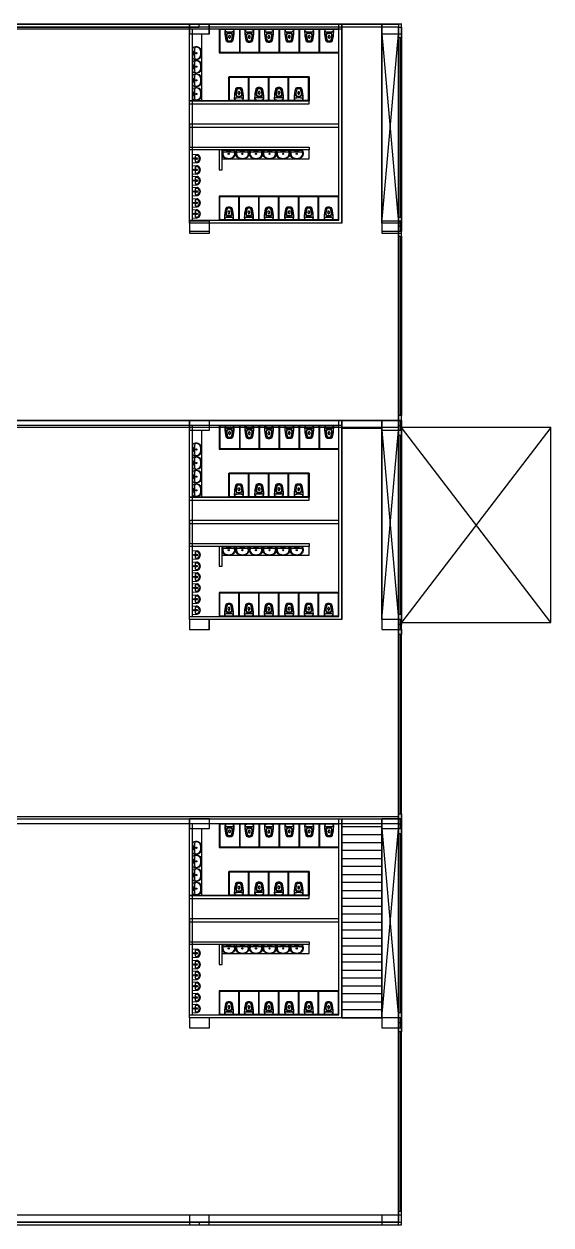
# Model space of a CAD drawing. Header units: millimetres. Extents: x 332 to 5606, y 276 to 1426.
# Drawn here: x 1533.8 to 1560.3, y 731.6 to 791.9 of the extents above; entities that cross this region are included whole.
import ezdxf

# ---------------------------------------------------------------- set-up
doc = ezdxf.new("R2010")
doc.units = ezdxf.units.MM

# ---------------------------------------------------------------- blocks, each defined once
blk = doc.blocks.new('vaso_cx_acoplada_1')
at = {"linetype": 'Continuous'}
for centre in [(-0.111, -0.242), (0.122, -0.242)]:
    blk.add_circle(centre, 0.008, dxfattribs=at)
for centre, radius, start, end in [((-0.115, -0.184), 0.11, 136.53258, 180), ((1.375, -0.195), 1.6, 179.59001, 196.60114), ((0.001, -0.212), 0.215, 171.57167, 179.2851), ((1.375, -0.195), 1.59, 180.52436, 196.19572), ((0.001, -0.212), 0.215, 163.97838, 171.57167), ((-0.204, -0.182), 0.008, 171.57167, 263.63486), ((-0.101, -0.184), 0.11, 136.53258, 164.49464), ((0.005, 1.698), 1.9, 263.63486, 270), ((-0.249, -0.065), 0.07, 321.85553, 326.36654), ((-0.183, -0.109), 0.01, 95.71718, 146.36654), ((0.005, -1.99), 1.9, 90, 95.71718), ((-0.235, -0.065), 0.07, 321.85553, 326.36654), ((-0.16, -0.118), 0.0225, 114.52369, 139.29493), ((-0.071, -0.363), 0.075, 120.55827, 184.24766), ((0.852, -0.295), 1, 184.24766, 200.25979), ((-0.061, -0.382), 0.075, 116.10896, 182.02894), ((0.664, -0.356), 0.8, 182.02894, 200.9188), ((0.005, -0.493), 0.225, 90, 120.55827), ((0.005, -0.517), 0.225, 90, 116.10896), ((0.019, -0.458), 0.0636, 167.77794, 198.82445), ((-0.038, -0.446), 0.00501, 140.01374, 160.52979), ((-0.045, -0.439), 0.00416, 309.47185, 346.49014), ((0.048, -0.453), 0.0893, 163.27766, 172.12192), ((0.022, -0.458), 0.0664, 197.88836, 217.92673), ((0.027, -0.446), 0.0677, 144.04569, 163.27766), ((0.012, -0.466), 0.0536, 217.92673, 242.00627), ((0.014, -0.437), 0.0515, 119.72953, 144.04569), ((0.005, -0.478), 0.0398, 242.00627, 270), ((0.005, -0.422), 0.0347, 90, 119.72953), ((0.005, -1.99), 1.9, 84.28282, 90), ((0.005, 1.698), 1.9, 270, 276.36514), ((0.005, -0.493), 0.225, 59.44173, 90), ((0.005, -0.517), 0.225, 63.89104, 90), ((0.005, -0.422), 0.0347, 60.27047, 90), ((0.005, -0.478), 0.0398, 270, 297.99373), ((-0.003, -0.437), 0.0515, 35.95431, 60.27047), ((-0.001, -0.466), 0.0536, 297.99373, 322.07327), ((-0.016, -0.446), 0.0677, 16.72234, 35.95431), ((-0.011, -0.458), 0.0664, 322.07327, 342.11164), ((-0.037, -0.453), 0.0893, 7.87808, 16.72234), ((0.056, -0.439), 0.00416, 193.50986, 230.52815), ((-0.008, -0.458), 0.0636, 341.17555, 12.22206), ((0.049, -0.446), 0.00501, 19.47021, 39.98626), ((-0.653, -0.356), 0.8, 339.0812, 357.97106), ((-0.841, -0.295), 1, 339.74021, 355.75234), ((0.071, -0.382), 0.075, 357.97106, 63.89104), ((0.082, -0.363), 0.075, 355.75234, 59.44173), ((-1.364, -0.195), 1.59, 343.80428, 359.47564), ((-1.364, -0.195), 1.6, 343.39886, 0.40999), ((0.171, -0.118), 0.0225, 40.70507, 65.47631), ((0.246, -0.065), 0.07, 213.63346, 218.14447), ((0.111, -0.184), 0.11, 15.50536, 43.46742), ((0.194, -0.109), 0.01, 33.63346, 84.28282), ((0.26, -0.065), 0.07, 213.63346, 218.14447), ((0.125, -0.184), 0.11, 0, 43.46742), ((0.215, -0.182), 0.008, 276.36514, 8.42833), ((0.01, -0.212), 0.215, 8.42833, 16.02162), ((0.01, -0.212), 0.215, 0.7149, 8.42833), ((-0.081, -0.629), 0.08, 196.60114, 260.40415), ((-0.075, -0.616), 0.08, 196.19572, 260.88992), ((0.005, -0.117), 0.6, 260.40415, 270), ((0.005, -0.117), 0.586, 260.88992, 270), ((-0.062, -0.632), 0.026, 200.25979, 262.53667), ((-0.059, -0.633), 0.026, 200.9188, 262.88031), ((0.005, -0.117), 0.546, 262.53667, 270), ((0.005, -0.117), 0.546, 270, 277.46333), ((0.005, -0.117), 0.586, 270, 279.11008), ((0.005, -0.117), 0.6, 270, 279.59585), ((0.07, -0.633), 0.026, 277.11969, 339.0812), ((0.073, -0.632), 0.026, 277.46333, 339.74021), ((0.086, -0.616), 0.08, 279.11008, 343.80428), ((0.092, -0.629), 0.08, 279.59585, 343.39886)]:
    blk.add_arc(centre, radius, start, end, dxfattribs=at)
blk = doc.blocks.new('mictorio')
for p, q in [((-0.214, 0), (0.214, 0)), ((-0.221, -0.008), (-0.203, -0.242)), ((-0.171, -0.19), (-0.165, -0.236)), ((-0.143, -0.157), (0.143, -0.157)), ((0.171, -0.19), (0.165, -0.236)), ((0.221, -0.008), (0.203, -0.242))]:
    blk.add_line(p, q)
for centre, radius in [((-0.028, -0.196), 0.0107), ((-0.028, -0.227), 0.0107), ((0, -0.072), 0.0286), ((0, -0.072), 0.0143), ((0, -0.18), 0.0107), ((0, -0.243), 0.0107), ((0.028, -0.196), 0.0107), ((0.028, -0.227), 0.0107)]:
    blk.add_circle(centre, radius)
for centre, radius, start, end in [((-0.214, -0.007), 0.00716, 90, 184.572), ((0.214, -0.007), 0.00716, 355.428, 90), ((-0.13, -0.229), 0.0737, 108.63175, 194.85038), ((0, -0.192), 0.209, 195.65293, 344.34707), ((-0.143, -0.186), 0.0286, 90, 187.76517), ((0, -0.181), 0.174, 198.68934, 341.31066), ((0.143, -0.186), 0.0286, 352.23483, 90), ((0.13, -0.229), 0.0737, 345.14962, 71.36825)]:
    blk.add_arc(centre, radius, start, end)
blk = doc.blocks.new('lavatorio_66x45')
blk.add_lwpolyline([(-0.285, -0.029, -0.247757), (-0.23, 0), (0, 0), (0.23, 0, -0.247757), (0.285, -0.029, -0.523187), (0.129, -0.437, -0.064231), (0, -0.454, -0.064231), (-0.129, -0.437, -0.523187)], format="xyb", close=True)
for points in [[(0.122, -0.408, 0.331039), (0.301, -0.191, 0.428943), (0.221, -0.107), (0, -0.107), (-0.221, -0.107, 0.428943), (-0.301, -0.191, 0.331039), (-0.122, -0.408)], [(-0.284, -0.053, -0.019603), (-0.274, -0.037, -0.247757), (-0.23, -0.013), (0.23, -0.013, -0.247757), (0.274, -0.037, -0.019603), (0.284, -0.053, -0.064281)]]:
    blk.add_lwpolyline(points, format="xyb")
for centre, radius in [((-0.074, -0.053), 0.0234), ((0, -0.194), 0.03), ((0, -0.053), 0.0234), ((0.074, -0.053), 0.0234)]:
    blk.add_circle(centre, radius)
for start, end in [(253.49072, 270), (270, 286.50928)]:
    blk.add_arc((0, 0.053), 0.477, start, end)

msp = doc.modelspace()

# ---------------------------------------------------------------- linework, layer by layer
for p, q in [((1552.766, 791.878), (1432.466, 791.878)), ((1543.116, 791.878), (1542.116, 791.878)), ((1542.116, 791.878), (1542.116, 791.378)), ((1543.123, 791.878), (1542.123, 791.878)), ((1542.123, 791.878), (1542.123, 791.378)), ((1542.616, 791.728), (1542.616, 791.878)), ((1542.616, 791.878), (1552.616, 791.878)), ((1543.116, 791.378), (1543.116, 791.878)), ((1543.123, 791.378), (1543.123, 791.878)), ((1549.776, 781.878), (1549.776, 791.878)), ((1549.776, 791.878), (1551.776, 791.878)), ((1549.776, 791.878), (1549.776, 791.478)), ((1552.769, 791.878), (1551.769, 791.878)), ((1551.769, 791.878), (1551.769, 791.378)), ((1552.776, 791.878), (1551.776, 791.878)), ((1551.776, 791.878), (1551.776, 791.378)), ((1552.616, 791.878), (1552.616, 791.728)), ((1552.766, 731.578), (1552.766, 791.878)), ((1552.766, 791.878), (1552.769, 791.878)), ((1552.769, 791.378), (1552.769, 791.878)), ((1552.616, 791.728), (1432.616, 791.728)), ((1532.616, 791.728), (1542.616, 791.728)), ((1542.116, 791.378), (1543.116, 791.378)), ((1542.123, 791.378), (1543.123, 791.378)), ((1549.776, 791.478), (1549.776, 791.078)), ((1551.769, 791.378), (1552.769, 791.378)), ((1552.616, 731.728), (1552.616, 791.728)), ((1552.616, 791.728), (1552.766, 791.728)), ((1552.616, 791.378), (1552.691, 791.378)), ((1552.766, 791.178), (1552.616, 791.178)), ((1552.616, 791.178), (1552.616, 782.178)), ((1552.691, 791.178), (1552.691, 782.178)), ((1552.766, 791.728), (1552.766, 781.728)), ((1552.766, 781.728), (1552.766, 791.728)), ((1552.766, 791.728), (1552.766, 781.728)), ((1552.766, 791.728), (1552.769, 791.728)), ((1552.766, 791.378), (1552.766, 791.178)), ((1549.776, 791.078), (1549.776, 790.678)), ((1551.776, 790.678), (1551.776, 790.278)), ((1549.776, 790.278), (1549.776, 789.878)), ((1549.776, 789.478), (1549.776, 789.078)), ((1551.776, 789.878), (1551.776, 789.478)), ((1551.776, 789.078), (1551.776, 788.678)), ((1549.776, 788.678), (1549.776, 788.278)), ((1551.776, 788.278), (1551.776, 787.878)), ((1549.776, 787.878), (1549.776, 787.478)), ((1549.776, 787.078), (1549.776, 786.678)), ((1551.776, 787.478), (1551.776, 787.078)), ((1551.776, 786.678), (1551.776, 786.278)), ((1549.776, 786.278), (1549.776, 785.878)), ((1551.776, 785.878), (1551.776, 785.478)), ((1549.776, 785.478), (1549.776, 785.078)), ((1549.776, 784.678), (1549.776, 784.278)), ((1551.776, 785.078), (1551.776, 784.678)), ((1551.776, 784.278), (1551.776, 783.878)), ((1549.776, 783.878), (1549.776, 783.478)), ((1551.776, 783.478), (1551.776, 783.078)), ((1549.776, 783.078), (1549.776, 782.678)), ((1549.776, 782.278), (1549.776, 781.878)), ((1551.776, 782.678), (1551.776, 782.278)), ((1552.616, 782.178), (1552.766, 782.178)), ((1543.123, 781.978), (1542.123, 781.978)), ((1542.123, 781.978), (1542.123, 781.478)), ((1543.123, 781.878), (1542.123, 781.878)), ((1542.123, 781.878), (1542.123, 781.378)), ((1543.123, 781.478), (1543.123, 781.978)), ((1543.123, 781.378), (1543.123, 781.878)), ((1552.776, 781.978), (1551.776, 781.978)), ((1551.776, 781.978), (1551.776, 781.478)), ((1552.776, 781.878), (1551.776, 781.878)), ((1551.776, 781.878), (1551.776, 781.378)), ((1552.616, 781.978), (1552.776, 781.978)), ((1552.766, 781.728), (1552.616, 781.728)), ((1552.616, 781.728), (1552.616, 771.728)), ((1552.691, 781.978), (1552.691, 781.478)), ((1552.776, 781.478), (1552.776, 781.978)), ((1542.123, 781.478), (1543.123, 781.478)), ((1542.123, 781.378), (1543.123, 781.378)), ((1551.776, 781.478), (1552.776, 781.478)), ((1551.776, 781.378), (1552.776, 781.378)), ((1552.616, 781.478), (1552.616, 781.228)), ((1552.616, 781.478), (1552.776, 781.478)), ((1552.616, 781.228), (1552.766, 781.228)), ((1552.691, 781.228), (1552.691, 772.228)), ((1552.766, 781.228), (1552.766, 772.228)), ((1543.123, 771.978), (1542.123, 771.978)), ((1542.123, 771.978), (1542.123, 771.478)), ((1543.123, 771.978), (1542.123, 771.978)), ((1542.123, 771.978), (1542.123, 771.478)), ((1543.123, 771.478), (1543.123, 771.978)), ((1543.123, 771.478), (1543.123, 771.978)), ((1549.776, 761.978), (1549.776, 771.978)), ((1549.776, 771.978), (1551.776, 771.978)), ((1549.776, 771.978), (1549.776, 771.578)), ((1552.776, 771.978), (1551.776, 771.978)), ((1551.776, 771.978), (1551.776, 771.478)), ((1552.776, 771.978), (1551.776, 771.978)), ((1551.776, 771.978), (1551.776, 771.478)), ((1552.766, 772.228), (1552.616, 772.228)), ((1552.616, 772.228), (1552.616, 771.978)), ((1552.616, 771.978), (1552.776, 771.978)), ((1552.691, 771.978), (1552.691, 771.478)), ((1552.776, 771.478), (1552.776, 771.978)), ((1542.123, 771.478), (1543.123, 771.478)), ((1542.123, 771.478), (1543.123, 771.478)), ((1549.776, 771.578), (1551.776, 771.578)), ((1549.776, 771.578), (1549.776, 771.178)), ((1551.776, 771.478), (1552.776, 771.478)), ((1552.616, 771.728), (1552.766, 771.728)), ((1552.616, 771.478), (1552.616, 771.228)), ((1552.616, 771.478), (1552.776, 771.478)), ((1552.766, 771.728), (1552.766, 761.728)), ((1549.776, 771.178), (1549.776, 770.778)), ((1551.776, 770.778), (1551.776, 770.378)), ((1552.616, 771.228), (1552.766, 771.228)), ((1552.691, 771.228), (1552.691, 762.228)), ((1552.766, 771.228), (1552.766, 762.228)), ((1549.776, 770.378), (1549.776, 769.978)), ((1549.776, 769.578), (1549.776, 769.178)), ((1551.776, 769.978), (1551.776, 769.578)), ((1551.776, 769.178), (1551.776, 768.778)), ((1549.776, 768.778), (1549.776, 768.378)), ((1551.776, 768.378), (1551.776, 767.978)), ((1549.776, 767.978), (1549.776, 767.578)), ((1549.776, 767.178), (1549.776, 766.778)), ((1551.776, 767.578), (1551.776, 767.178)), ((1551.776, 766.778), (1551.776, 766.378)), ((1549.776, 766.378), (1549.776, 765.978)), ((1551.776, 765.978), (1551.776, 765.578)), ((1549.776, 765.578), (1549.776, 765.178)), ((1549.776, 764.778), (1549.776, 764.378)), ((1551.776, 765.178), (1551.776, 764.778)), ((1551.776, 764.378), (1551.776, 763.978)), ((1549.776, 763.978), (1549.776, 763.578)), ((1551.776, 763.578), (1551.776, 763.178)), ((1549.776, 763.178), (1549.776, 762.778)), ((1549.776, 762.378), (1549.776, 761.978)), ((1551.776, 762.778), (1551.776, 762.378)), ((1552.766, 762.228), (1552.616, 762.228)), ((1552.616, 762.228), (1552.616, 761.978)), ((1543.116, 761.978), (1542.116, 761.978)), ((1542.116, 761.978), (1542.116, 761.478)), ((1543.123, 761.978), (1542.123, 761.978)), ((1542.123, 761.978), (1542.123, 761.478)), ((1543.116, 761.478), (1543.116, 761.978)), ((1543.123, 761.478), (1543.123, 761.978)), ((1552.769, 761.978), (1551.769, 761.978)), ((1551.769, 761.978), (1551.769, 761.478)), ((1552.776, 761.978), (1551.776, 761.978)), ((1551.776, 761.978), (1551.776, 761.478)), ((1552.766, 761.728), (1552.616, 761.728)), ((1552.616, 761.728), (1552.616, 751.728)), ((1552.691, 761.978), (1552.691, 761.478)), ((1552.769, 761.478), (1552.769, 761.978)), ((1542.116, 761.478), (1543.116, 761.478)), ((1542.123, 761.478), (1543.123, 761.478)), ((1551.769, 761.478), (1552.769, 761.478)), ((1551.776, 761.478), (1552.776, 761.478)), ((1552.766, 761.228), (1552.616, 761.228)), ((1552.616, 761.228), (1552.616, 752.228)), ((1552.691, 761.228), (1552.691, 752.228)), ((1552.766, 761.478), (1552.766, 761.228)), ((1552.766, 761.478), (1552.769, 761.478)), ((1543.123, 751.978), (1542.123, 751.978)), ((1542.123, 751.978), (1542.123, 751.478)), ((1543.123, 751.478), (1543.123, 751.978)), ((1549.776, 741.978), (1549.776, 751.978)), ((1549.776, 751.978), (1551.776, 751.978)), ((1549.776, 751.978), (1549.776, 751.578)), ((1552.776, 751.978), (1551.776, 751.978)), ((1551.776, 751.978), (1551.776, 751.478)), ((1552.616, 752.228), (1552.766, 752.228)), ((1552.616, 751.978), (1552.776, 751.978)), ((1552.691, 751.978), (1552.691, 751.478)), ((1552.766, 752.228), (1552.766, 751.978)), ((1552.766, 751.978), (1552.766, 751.978)), ((1552.776, 751.478), (1552.776, 751.978)), ((1542.123, 751.478), (1543.123, 751.478)), ((1549.776, 751.578), (1551.776, 751.578)), ((1549.776, 751.578), (1549.776, 751.178)), ((1552.616, 751.728), (1552.766, 751.728)), ((1552.616, 751.478), (1552.616, 751.228)), ((1552.616, 751.478), (1552.776, 751.478)), ((1552.766, 751.728), (1552.766, 741.728)), ((1549.776, 751.178), (1551.776, 751.178)), ((1549.776, 751.178), (1549.776, 750.778)), ((1549.776, 750.778), (1551.776, 750.778)), ((1551.776, 750.778), (1551.776, 750.378)), ((1552.616, 751.228), (1552.766, 751.228)), ((1552.691, 751.228), (1552.691, 742.228)), ((1552.766, 751.228), (1552.766, 742.228)), ((1551.776, 750.378), (1549.776, 750.378)), ((1549.776, 750.378), (1549.776, 749.978)), ((1549.776, 749.978), (1551.776, 749.978)), ((1551.776, 749.578), (1549.776, 749.578)), ((1549.776, 749.578), (1549.776, 749.178)), ((1551.776, 749.978), (1551.776, 749.578)), ((1549.776, 749.178), (1551.776, 749.178)), ((1551.776, 749.178), (1551.776, 748.778)), ((1551.776, 748.778), (1549.776, 748.778)), ((1549.776, 748.778), (1549.776, 748.378)), ((1549.776, 748.378), (1551.776, 748.378)), ((1551.776, 748.378), (1551.776, 747.978)), ((1551.776, 747.978), (1549.776, 747.978)), ((1549.776, 747.978), (1549.776, 747.578)), ((1549.776, 747.578), (1551.776, 747.578)), ((1551.776, 747.178), (1549.776, 747.178)), ((1549.776, 747.178), (1549.776, 746.778)), ((1551.776, 747.578), (1551.776, 747.178)), ((1549.776, 746.778), (1551.776, 746.778)), ((1551.776, 746.778), (1551.776, 746.378)), ((1551.776, 746.378), (1549.776, 746.378)), ((1549.776, 746.378), (1549.776, 745.978)), ((1549.776, 745.978), (1551.776, 745.978)), ((1551.776, 745.978), (1551.776, 745.578)), ((1551.776, 745.578), (1549.776, 745.578)), ((1549.776, 745.578), (1549.776, 745.178)), ((1549.776, 745.178), (1551.776, 745.178)), ((1551.776, 744.778), (1549.776, 744.778)), ((1549.776, 744.778), (1549.776, 744.378)), ((1551.776, 745.178), (1551.776, 744.778)), ((1549.776, 744.378), (1551.776, 744.378)), ((1551.776, 744.378), (1551.776, 743.978)), ((1551.776, 743.978), (1549.776, 743.978)), ((1549.776, 743.978), (1549.776, 743.578)), ((1549.776, 743.578), (1551.776, 743.578)), ((1551.776, 743.578), (1551.776, 743.178)), ((1551.776, 743.178), (1549.776, 743.178)), ((1549.776, 743.178), (1549.776, 742.778)), ((1549.776, 742.778), (1551.776, 742.778)), ((1551.776, 742.378), (1549.776, 742.378)), ((1549.776, 742.378), (1549.776, 741.978)), ((1551.776, 742.778), (1551.776, 742.378)), ((1543.123, 741.978), (1542.123, 741.978)), ((1542.123, 741.978), (1542.123, 741.478)), ((1543.123, 741.478), (1543.123, 741.978)), ((1551.776, 741.978), (1549.776, 741.978)), ((1549.776, 741.978), (1551.776, 741.978)), ((1552.776, 741.978), (1551.776, 741.978)), ((1551.776, 741.978), (1551.776, 741.478)), ((1552.766, 742.228), (1552.616, 742.228)), ((1552.616, 742.228), (1552.616, 741.978)), ((1552.766, 741.728), (1552.616, 741.728)), ((1552.616, 741.728), (1552.616, 731.728)), ((1552.691, 741.978), (1552.691, 741.478)), ((1552.776, 741.478), (1552.776, 741.978)), ((1542.123, 741.478), (1543.123, 741.478)), ((1551.776, 741.478), (1552.776, 741.478)), ((1552.766, 741.278), (1552.616, 741.278)), ((1552.616, 741.278), (1552.616, 732.278)), ((1552.691, 741.278), (1552.691, 732.278)), ((1552.766, 741.478), (1552.766, 741.278)), ((1552.766, 732.178), (1552.766, 741.228)), ((1543.116, 732.078), (1542.116, 732.078)), ((1542.116, 732.078), (1542.116, 731.578)), ((1543.116, 731.578), (1543.116, 732.078)), ((1552.769, 732.078), (1551.769, 732.078)), ((1551.769, 732.078), (1551.769, 731.578)), ((1552.616, 732.278), (1552.766, 732.278)), ((1552.616, 732.078), (1552.616, 732.178)), ((1552.691, 732.078), (1552.616, 732.078)), ((1552.769, 731.578), (1552.769, 732.078)), ((1432.466, 731.578), (1552.766, 731.578)), ((1432.616, 731.728), (1552.616, 731.728)), ((1532.616, 731.728), (1542.616, 731.728)), ((1542.116, 731.578), (1543.116, 731.578)), ((1542.616, 731.728), (1542.616, 731.578)), ((1542.616, 731.578), (1552.616, 731.578)), ((1551.769, 731.578), (1552.769, 731.578)), ((1552.616, 731.578), (1552.616, 731.728)), ((1552.616, 731.728), (1552.766, 731.728))]:
    msp.add_line(p, q)
at = {"color": 1}
for p, q in [((1542.123, 781.878), (1542.123, 791.878)), ((1549.626, 782.028), (1549.626, 791.878)), ((1551.776, 781.878), (1551.776, 791.878)), ((1542.123, 791.628), (1435.466, 791.628)), ((1549.776, 791.628), (1542.123, 791.628)), ((1549.776, 791.178), (1549.776, 781.878)), ((1551.776, 791.378), (1552.616, 791.378)), ((1551.776, 791.378), (1551.776, 781.878)), ((1551.776, 791.378), (1552.616, 781.878)), ((1551.776, 781.878), (1552.616, 791.378)), ((1542.123, 782.028), (1549.626, 782.028)), ((1549.776, 781.878), (1542.123, 781.878)), ((1549.776, 781.878), (1544.626, 781.878)), ((1552.616, 781.878), (1551.776, 781.878)), ((1542.123, 761.978), (1542.123, 771.978)), ((1549.626, 762.128), (1549.626, 771.978)), ((1551.776, 761.978), (1551.776, 771.978)), ((1542.123, 771.728), (1435.466, 771.728)), ((1549.776, 771.728), (1542.123, 771.728)), ((1549.776, 771.278), (1549.776, 761.978)), ((1551.776, 771.478), (1552.616, 771.478)), ((1551.776, 771.478), (1551.776, 761.978)), ((1551.776, 771.478), (1552.616, 761.978)), ((1551.776, 761.978), (1552.616, 771.478)), ((1552.766, 771.228), (1552.766, 771.378)), ((1552.766, 771.228), (1552.766, 766.728)), ((1552.766, 766.803), (1552.766, 767.803)), ((1552.766, 766.803), (1552.766, 767.803)), ((1552.766, 766.728), (1552.766, 766.803)), ((1552.766, 766.728), (1552.766, 762.228)), ((1552.766, 766.728), (1552.766, 766.653)), ((1552.766, 766.653), (1552.766, 765.653)), ((1552.766, 762.078), (1552.766, 762.228)), ((1542.123, 762.128), (1549.626, 762.128)), ((1549.776, 761.978), (1542.123, 761.978)), ((1549.776, 761.978), (1544.626, 761.978)), ((1552.616, 761.978), (1551.776, 761.978)), ((1542.123, 741.978), (1542.123, 751.978)), ((1549.626, 742.128), (1549.626, 751.978)), ((1551.776, 741.978), (1551.776, 751.978)), ((1542.123, 751.728), (1435.466, 751.728)), ((1549.776, 751.728), (1542.123, 751.728)), ((1551.776, 751.478), (1552.616, 751.478)), ((1551.776, 751.478), (1551.776, 741.978)), ((1551.776, 751.478), (1552.616, 741.978)), ((1551.776, 741.978), (1552.616, 751.478)), ((1549.776, 751.278), (1549.776, 741.978)), ((1542.123, 742.128), (1549.626, 742.128)), ((1549.776, 741.978), (1542.123, 741.978)), ((1549.776, 741.978), (1544.626, 741.978)), ((1552.616, 741.978), (1551.776, 741.978))]:
    msp.add_line(p, q, dxfattribs=at)
at = {"color": 3}
for p, q in [((1542.123, 786.703), (1542.123, 791.378)), ((1542.273, 782.029), (1542.273, 791.628)), ((1543.611, 791.628), (1543.611, 790.428)), ((1543.626, 791.628), (1543.611, 791.628)), ((1549.596, 791.598), (1543.611, 791.598)), ((1544.626, 791.628), (1543.626, 791.628)), ((1543.626, 791.628), (1543.626, 790.428)), ((1543.626, 791.628), (1543.626, 790.428)), ((1543.641, 791.628), (1543.641, 790.428)), ((1545.626, 791.628), (1544.626, 791.628)), ((1544.626, 791.628), (1544.626, 790.428)), ((1544.626, 791.628), (1544.656, 791.628)), ((1544.656, 791.628), (1544.656, 790.428)), ((1545.611, 791.628), (1545.611, 790.428)), ((1546.626, 791.628), (1545.626, 791.628)), ((1545.626, 791.628), (1545.626, 790.428)), ((1545.626, 791.628), (1545.626, 790.428)), ((1545.641, 791.628), (1545.641, 790.428)), ((1546.611, 791.628), (1546.611, 790.428)), ((1547.626, 791.628), (1546.626, 791.628)), ((1546.626, 791.628), (1546.626, 790.428)), ((1546.626, 791.628), (1546.626, 790.428)), ((1546.641, 791.628), (1546.641, 790.428)), ((1547.611, 791.628), (1547.611, 790.428)), ((1548.626, 791.628), (1547.626, 791.628)), ((1547.626, 791.628), (1547.626, 790.428)), ((1547.626, 791.628), (1547.626, 790.428)), ((1547.641, 791.628), (1547.641, 790.428)), ((1548.626, 791.628), (1548.611, 791.628)), ((1548.611, 791.628), (1548.611, 790.428)), ((1549.626, 791.628), (1548.626, 791.628)), ((1548.626, 791.628), (1548.626, 790.428)), ((1549.626, 791.628), (1548.626, 791.628)), ((1548.626, 791.628), (1548.641, 791.628)), ((1548.641, 791.628), (1548.641, 790.428)), ((1549.626, 791.628), (1549.596, 791.628)), ((1549.596, 791.628), (1549.596, 790.428)), ((1549.626, 790.428), (1549.626, 791.628)), ((1543.611, 790.458), (1549.626, 790.458)), ((1543.611, 790.428), (1543.626, 790.428)), ((1543.626, 790.428), (1544.626, 790.428)), ((1544.626, 790.428), (1544.626, 790.458)), ((1544.626, 790.428), (1545.626, 790.428)), ((1545.626, 790.428), (1546.626, 790.428)), ((1546.626, 790.428), (1547.626, 790.428)), ((1547.626, 790.428), (1548.626, 790.428)), ((1548.626, 790.428), (1549.626, 790.428)), ((1544.093, 788.028), (1544.093, 789.228)), ((1544.093, 789.228), (1548.123, 789.228)), ((1548.123, 789.198), (1544.093, 789.198)), ((1544.108, 788.028), (1544.108, 789.228)), ((1545.108, 789.228), (1544.108, 789.228)), ((1544.108, 788.028), (1544.108, 789.228)), ((1544.123, 788.028), (1544.123, 789.228)), ((1545.093, 788.028), (1545.093, 789.228)), ((1545.108, 788.028), (1545.108, 789.228)), ((1546.108, 789.228), (1545.108, 789.228)), ((1545.108, 788.028), (1545.108, 789.228)), ((1545.123, 788.028), (1545.123, 789.228)), ((1546.093, 788.028), (1546.093, 789.228)), ((1546.108, 788.028), (1546.108, 789.228)), ((1547.108, 789.228), (1546.108, 789.228)), ((1546.108, 788.028), (1546.108, 789.228)), ((1546.123, 788.028), (1546.123, 789.228)), ((1547.078, 788.028), (1547.078, 789.228)), ((1547.108, 788.028), (1547.108, 789.228)), ((1548.108, 789.228), (1547.108, 789.228)), ((1547.108, 789.228), (1547.108, 789.198)), ((1548.093, 788.028), (1548.093, 789.228)), ((1548.108, 788.028), (1548.108, 789.228)), ((1548.108, 788.028), (1548.108, 789.228)), ((1548.123, 789.228), (1548.108, 789.228)), ((1548.123, 788.028), (1548.123, 789.228)), ((1548.123, 789.228), (1548.123, 788.028)), ((1548.123, 788.028), (1542.123, 788.028)), ((1542.123, 788.028), (1542.123, 788.028)), ((1542.123, 788.028), (1543.108, 788.028)), ((1542.123, 786.878), (1542.123, 787.878)), ((1542.123, 787.878), (1548.123, 787.878)), ((1543.108, 788.028), (1543.093, 788.028)), ((1543.108, 788.028), (1544.108, 788.028)), ((1543.108, 788.028), (1543.123, 788.028)), ((1544.093, 788.058), (1548.123, 788.058)), ((1544.108, 788.028), (1545.108, 788.028)), ((1545.108, 788.028), (1546.108, 788.028)), ((1546.108, 788.028), (1547.108, 788.028)), ((1547.108, 788.028), (1547.078, 788.028)), ((1547.108, 788.028), (1548.108, 788.028)), ((1548.108, 788.028), (1548.123, 788.028)), ((1548.123, 787.878), (1548.123, 788.028)), ((1549.626, 786.853), (1542.123, 786.853)), ((1542.123, 786.853), (1542.123, 786.703)), ((1542.123, 782.028), (1542.123, 786.703)), ((1542.123, 786.703), (1549.626, 786.703)), ((1542.123, 786.703), (1542.123, 785.703)), ((1549.626, 786.703), (1549.626, 786.853)), ((1542.123, 785.703), (1548.123, 785.703)), ((1548.123, 785.553), (1542.123, 785.553)), ((1543.611, 785.553), (1543.611, 784.553)), ((1543.761, 784.553), (1543.761, 785.553)), ((1548.123, 785.703), (1548.123, 785.553)), ((1543.611, 784.553), (1543.761, 784.553)), ((1544.611, 783.228), (1543.611, 783.228)), ((1543.611, 783.228), (1543.611, 782.028)), ((1549.626, 783.198), (1543.611, 783.198)), ((1543.641, 782.028), (1543.641, 783.228)), ((1544.596, 782.028), (1544.596, 783.228)), ((1544.611, 782.028), (1544.611, 783.228)), ((1545.611, 783.228), (1544.611, 783.228)), ((1544.626, 782.028), (1544.626, 783.228)), ((1545.596, 782.028), (1545.596, 783.228)), ((1545.611, 782.028), (1545.611, 783.228)), ((1546.611, 783.228), (1545.611, 783.228)), ((1545.611, 782.028), (1545.611, 783.228)), ((1545.626, 782.028), (1545.626, 783.228)), ((1546.596, 782.028), (1546.596, 783.228)), ((1546.611, 782.028), (1546.611, 783.228)), ((1547.611, 783.228), (1546.611, 783.228)), ((1546.611, 782.028), (1546.611, 783.228)), ((1546.626, 782.028), (1546.626, 783.228)), ((1547.596, 782.028), (1547.596, 783.228)), ((1547.611, 782.028), (1547.611, 783.228)), ((1548.611, 783.228), (1547.611, 783.228)), ((1547.611, 782.028), (1547.611, 783.228)), ((1547.626, 782.028), (1547.626, 783.228)), ((1548.581, 782.028), (1548.581, 783.228)), ((1548.611, 782.028), (1548.611, 783.228)), ((1549.611, 783.228), (1548.611, 783.228)), ((1548.611, 783.228), (1548.611, 783.198)), ((1549.596, 782.028), (1549.596, 783.228)), ((1549.611, 782.028), (1549.611, 783.228)), ((1549.611, 782.028), (1549.611, 783.228)), ((1549.626, 783.228), (1549.611, 783.228)), ((1549.626, 782.028), (1549.626, 783.228)), ((1542.123, 782.028), (1542.273, 782.029)), ((1543.611, 782.028), (1544.611, 782.028)), ((1543.611, 782.028), (1544.611, 782.028)), ((1543.611, 782.028), (1543.641, 782.028)), ((1543.641, 782.058), (1549.626, 782.058)), ((1544.611, 782.028), (1544.596, 782.028)), ((1544.611, 782.028), (1545.611, 782.028)), ((1544.611, 782.028), (1544.626, 782.028)), ((1545.611, 782.028), (1546.611, 782.028)), ((1546.611, 782.028), (1547.611, 782.028)), ((1547.611, 782.028), (1548.611, 782.028)), ((1548.611, 782.028), (1548.581, 782.028)), ((1548.611, 782.028), (1549.611, 782.028)), ((1549.611, 782.028), (1549.626, 782.028)), ((1542.123, 766.803), (1542.123, 771.478)), ((1542.273, 762.129), (1542.273, 771.728)), ((1543.611, 771.728), (1543.611, 770.528)), ((1543.626, 771.728), (1543.611, 771.728)), ((1549.596, 771.698), (1543.611, 771.698)), ((1544.626, 771.728), (1543.626, 771.728)), ((1543.626, 771.728), (1543.626, 770.528)), ((1543.626, 771.728), (1543.626, 770.528)), ((1543.641, 771.728), (1543.641, 770.528)), ((1545.626, 771.728), (1544.626, 771.728)), ((1544.626, 771.728), (1544.626, 770.528)), ((1544.626, 771.728), (1544.656, 771.728)), ((1544.656, 771.728), (1544.656, 770.528)), ((1545.611, 771.728), (1545.611, 770.528)), ((1546.626, 771.728), (1545.626, 771.728)), ((1545.626, 771.728), (1545.626, 770.528)), ((1545.626, 771.728), (1545.626, 770.528)), ((1545.641, 771.728), (1545.641, 770.528)), ((1546.611, 771.728), (1546.611, 770.528)), ((1547.626, 771.728), (1546.626, 771.728)), ((1546.626, 771.728), (1546.626, 770.528)), ((1546.626, 771.728), (1546.626, 770.528)), ((1546.641, 771.728), (1546.641, 770.528)), ((1547.611, 771.728), (1547.611, 770.528)), ((1548.626, 771.728), (1547.626, 771.728)), ((1547.626, 771.728), (1547.626, 770.528)), ((1547.626, 771.728), (1547.626, 770.528)), ((1547.641, 771.728), (1547.641, 770.528)), ((1548.626, 771.728), (1548.611, 771.728)), ((1548.611, 771.728), (1548.611, 770.528)), ((1549.626, 771.728), (1548.626, 771.728)), ((1548.626, 771.728), (1548.626, 770.528)), ((1549.626, 771.728), (1548.626, 771.728)), ((1548.626, 771.728), (1548.641, 771.728)), ((1548.641, 771.728), (1548.641, 770.528)), ((1549.626, 771.728), (1549.596, 771.728)), ((1549.596, 771.728), (1549.596, 770.528)), ((1549.626, 770.528), (1549.626, 771.728)), ((1560.266, 771.628), (1552.766, 771.628)), ((1552.766, 771.628), (1552.766, 771.478)), ((1560.266, 771.628), (1552.766, 761.828)), ((1560.266, 761.828), (1552.766, 771.628)), ((1560.266, 761.828), (1560.266, 771.628)), ((1543.611, 770.558), (1549.626, 770.558)), ((1543.611, 770.528), (1543.626, 770.528)), ((1543.626, 770.528), (1544.626, 770.528)), ((1544.626, 770.528), (1544.626, 770.558)), ((1544.626, 770.528), (1545.626, 770.528)), ((1545.626, 770.528), (1546.626, 770.528)), ((1546.626, 770.528), (1547.626, 770.528)), ((1547.626, 770.528), (1548.626, 770.528)), ((1548.626, 770.528), (1549.626, 770.528)), ((1544.093, 768.128), (1544.093, 769.328)), ((1544.093, 769.328), (1548.123, 769.328)), ((1548.123, 769.298), (1544.093, 769.298)), ((1544.108, 768.128), (1544.108, 769.328)), ((1545.108, 769.328), (1544.108, 769.328)), ((1544.108, 768.128), (1544.108, 769.328)), ((1544.123, 768.128), (1544.123, 769.328)), ((1545.093, 768.128), (1545.093, 769.328)), ((1545.108, 768.128), (1545.108, 769.328)), ((1546.108, 769.328), (1545.108, 769.328)), ((1545.108, 768.128), (1545.108, 769.328)), ((1545.123, 768.128), (1545.123, 769.328)), ((1546.093, 768.128), (1546.093, 769.328)), ((1546.108, 768.128), (1546.108, 769.328)), ((1547.108, 769.328), (1546.108, 769.328)), ((1546.108, 768.128), (1546.108, 769.328)), ((1546.123, 768.128), (1546.123, 769.328)), ((1547.078, 768.128), (1547.078, 769.328)), ((1547.108, 768.128), (1547.108, 769.328)), ((1548.108, 769.328), (1547.108, 769.328)), ((1547.108, 769.328), (1547.108, 769.298)), ((1548.093, 768.128), (1548.093, 769.328)), ((1548.108, 768.128), (1548.108, 769.328)), ((1548.108, 768.128), (1548.108, 769.328)), ((1548.123, 769.328), (1548.108, 769.328)), ((1548.123, 768.128), (1548.123, 769.328)), ((1548.123, 769.328), (1548.123, 768.128)), ((1548.123, 768.128), (1542.123, 768.128)), ((1542.123, 768.128), (1542.123, 768.128)), ((1542.123, 768.128), (1543.108, 768.128)), ((1542.123, 766.978), (1542.123, 767.978)), ((1542.123, 767.978), (1548.123, 767.978)), ((1543.108, 768.128), (1543.093, 768.128)), ((1543.108, 768.128), (1544.108, 768.128)), ((1543.108, 768.128), (1543.123, 768.128)), ((1544.093, 768.158), (1548.123, 768.158)), ((1544.108, 768.128), (1545.108, 768.128)), ((1545.108, 768.128), (1546.108, 768.128)), ((1546.108, 768.128), (1547.108, 768.128)), ((1547.108, 768.128), (1547.078, 768.128)), ((1547.108, 768.128), (1548.108, 768.128)), ((1548.108, 768.128), (1548.123, 768.128)), ((1548.123, 767.978), (1548.123, 768.128)), ((1549.626, 766.953), (1542.123, 766.953)), ((1542.123, 766.953), (1542.123, 766.803)), ((1542.123, 762.128), (1542.123, 766.803)), ((1542.123, 766.803), (1549.626, 766.803)), ((1542.123, 766.803), (1542.123, 765.803)), ((1549.626, 766.803), (1549.626, 766.953)), ((1542.123, 765.803), (1548.123, 765.803)), ((1548.123, 765.653), (1542.123, 765.653)), ((1543.611, 765.653), (1543.611, 764.653)), ((1543.761, 764.653), (1543.761, 765.653)), ((1548.123, 765.803), (1548.123, 765.653)), ((1543.611, 764.653), (1543.761, 764.653)), ((1544.611, 763.328), (1543.611, 763.328)), ((1543.611, 763.328), (1543.611, 762.128)), ((1549.626, 763.298), (1543.611, 763.298)), ((1543.641, 762.128), (1543.641, 763.328)), ((1544.596, 762.128), (1544.596, 763.328)), ((1544.611, 762.128), (1544.611, 763.328)), ((1545.611, 763.328), (1544.611, 763.328)), ((1544.626, 762.128), (1544.626, 763.328)), ((1545.596, 762.128), (1545.596, 763.328)), ((1545.611, 762.128), (1545.611, 763.328)), ((1546.611, 763.328), (1545.611, 763.328)), ((1545.611, 762.128), (1545.611, 763.328)), ((1545.626, 762.128), (1545.626, 763.328)), ((1546.596, 762.128), (1546.596, 763.328)), ((1546.611, 762.128), (1546.611, 763.328)), ((1547.611, 763.328), (1546.611, 763.328)), ((1546.611, 762.128), (1546.611, 763.328)), ((1546.626, 762.128), (1546.626, 763.328)), ((1547.596, 762.128), (1547.596, 763.328)), ((1547.611, 762.128), (1547.611, 763.328)), ((1548.611, 763.328), (1547.611, 763.328)), ((1547.611, 762.128), (1547.611, 763.328)), ((1547.626, 762.128), (1547.626, 763.328)), ((1548.581, 762.128), (1548.581, 763.328)), ((1548.611, 762.128), (1548.611, 763.328)), ((1549.611, 763.328), (1548.611, 763.328)), ((1548.611, 763.328), (1548.611, 763.298)), ((1549.596, 762.128), (1549.596, 763.328)), ((1549.611, 762.128), (1549.611, 763.328)), ((1549.611, 762.128), (1549.611, 763.328)), ((1549.626, 763.328), (1549.611, 763.328)), ((1549.626, 762.128), (1549.626, 763.328)), ((1542.123, 762.128), (1542.273, 762.129)), ((1543.611, 762.128), (1544.611, 762.128)), ((1543.611, 762.128), (1544.611, 762.128)), ((1543.611, 762.128), (1543.641, 762.128)), ((1543.641, 762.158), (1549.626, 762.158)), ((1544.611, 762.128), (1544.596, 762.128)), ((1544.611, 762.128), (1545.611, 762.128)), ((1544.611, 762.128), (1544.626, 762.128)), ((1545.611, 762.128), (1546.611, 762.128)), ((1546.611, 762.128), (1547.611, 762.128)), ((1547.611, 762.128), (1548.611, 762.128)), ((1548.611, 762.128), (1548.581, 762.128)), ((1548.611, 762.128), (1549.611, 762.128)), ((1549.611, 762.128), (1549.626, 762.128)), ((1552.766, 761.978), (1552.766, 761.828)), ((1552.766, 761.828), (1560.266, 761.828)), ((1542.123, 746.803), (1542.123, 751.478)), ((1542.273, 742.129), (1542.273, 751.728)), ((1543.611, 751.728), (1543.611, 750.528)), ((1543.626, 751.728), (1543.611, 751.728)), ((1549.596, 751.698), (1543.611, 751.698)), ((1544.626, 751.728), (1543.626, 751.728)), ((1543.626, 751.728), (1543.626, 750.528)), ((1543.626, 751.728), (1543.626, 750.528)), ((1543.641, 751.728), (1543.641, 750.528)), ((1545.626, 751.728), (1544.626, 751.728)), ((1544.626, 751.728), (1544.626, 750.528)), ((1544.626, 751.728), (1544.656, 751.728)), ((1544.656, 751.728), (1544.656, 750.528)), ((1545.611, 751.728), (1545.611, 750.528)), ((1546.626, 751.728), (1545.626, 751.728)), ((1545.626, 751.728), (1545.626, 750.528)), ((1545.626, 751.728), (1545.626, 750.528)), ((1545.641, 751.728), (1545.641, 750.528)), ((1546.611, 751.728), (1546.611, 750.528)), ((1547.626, 751.728), (1546.626, 751.728)), ((1546.626, 751.728), (1546.626, 750.528)), ((1546.626, 751.728), (1546.626, 750.528)), ((1546.641, 751.728), (1546.641, 750.528)), ((1547.611, 751.728), (1547.611, 750.528)), ((1548.626, 751.728), (1547.626, 751.728)), ((1547.626, 751.728), (1547.626, 750.528)), ((1547.626, 751.728), (1547.626, 750.528)), ((1547.641, 751.728), (1547.641, 750.528)), ((1548.626, 751.728), (1548.611, 751.728)), ((1548.611, 751.728), (1548.611, 750.528)), ((1549.626, 751.728), (1548.626, 751.728)), ((1548.626, 751.728), (1548.626, 750.528)), ((1549.626, 751.728), (1548.626, 751.728)), ((1548.626, 751.728), (1548.641, 751.728)), ((1548.641, 751.728), (1548.641, 750.528)), ((1549.626, 751.728), (1549.596, 751.728)), ((1549.596, 751.728), (1549.596, 750.528)), ((1549.626, 750.528), (1549.626, 751.728)), ((1543.611, 750.558), (1549.626, 750.558)), ((1543.611, 750.528), (1543.626, 750.528)), ((1543.626, 750.528), (1544.626, 750.528)), ((1544.626, 750.528), (1544.626, 750.558)), ((1544.626, 750.528), (1545.626, 750.528)), ((1545.626, 750.528), (1546.626, 750.528)), ((1546.626, 750.528), (1547.626, 750.528)), ((1547.626, 750.528), (1548.626, 750.528)), ((1548.626, 750.528), (1549.626, 750.528)), ((1544.093, 748.128), (1544.093, 749.328)), ((1544.093, 749.328), (1548.123, 749.328)), ((1548.123, 749.298), (1544.093, 749.298)), ((1544.108, 748.128), (1544.108, 749.328)), ((1545.108, 749.328), (1544.108, 749.328)), ((1544.108, 748.128), (1544.108, 749.328)), ((1544.123, 748.128), (1544.123, 749.328)), ((1545.093, 748.128), (1545.093, 749.328)), ((1545.108, 748.128), (1545.108, 749.328)), ((1546.108, 749.328), (1545.108, 749.328)), ((1545.108, 748.128), (1545.108, 749.328)), ((1545.123, 748.128), (1545.123, 749.328)), ((1546.093, 748.128), (1546.093, 749.328)), ((1546.108, 748.128), (1546.108, 749.328)), ((1547.108, 749.328), (1546.108, 749.328)), ((1546.108, 748.128), (1546.108, 749.328)), ((1546.123, 748.128), (1546.123, 749.328)), ((1547.078, 748.128), (1547.078, 749.328)), ((1547.108, 748.128), (1547.108, 749.328)), ((1548.108, 749.328), (1547.108, 749.328)), ((1547.108, 749.328), (1547.108, 749.298)), ((1548.093, 748.128), (1548.093, 749.328)), ((1548.108, 748.128), (1548.108, 749.328)), ((1548.108, 748.128), (1548.108, 749.328)), ((1548.123, 749.328), (1548.108, 749.328)), ((1548.123, 748.128), (1548.123, 749.328)), ((1548.123, 749.328), (1548.123, 748.128)), ((1548.123, 748.128), (1542.123, 748.128)), ((1542.123, 748.128), (1542.123, 748.128)), ((1542.123, 748.128), (1543.108, 748.128)), ((1542.123, 746.978), (1542.123, 747.978)), ((1542.123, 747.978), (1548.123, 747.978)), ((1543.108, 748.128), (1543.093, 748.128)), ((1543.108, 748.128), (1544.108, 748.128)), ((1543.108, 748.128), (1543.123, 748.128)), ((1544.093, 748.158), (1548.123, 748.158)), ((1544.108, 748.128), (1545.108, 748.128)), ((1545.108, 748.128), (1546.108, 748.128)), ((1546.108, 748.128), (1547.108, 748.128)), ((1547.108, 748.128), (1547.078, 748.128)), ((1547.108, 748.128), (1548.108, 748.128)), ((1548.108, 748.128), (1548.123, 748.128)), ((1548.123, 747.978), (1548.123, 748.128)), ((1549.626, 746.953), (1542.123, 746.953)), ((1542.123, 746.953), (1542.123, 746.803)), ((1542.123, 742.128), (1542.123, 746.803)), ((1542.123, 746.803), (1549.626, 746.803)), ((1542.123, 746.803), (1542.123, 745.803)), ((1549.626, 746.803), (1549.626, 746.953)), ((1542.123, 745.803), (1548.123, 745.803)), ((1548.123, 745.653), (1542.123, 745.653)), ((1543.611, 745.653), (1543.611, 744.653)), ((1543.761, 744.653), (1543.761, 745.653)), ((1548.123, 745.803), (1548.123, 745.653)), ((1543.611, 744.653), (1543.761, 744.653)), ((1544.611, 743.328), (1543.611, 743.328)), ((1543.611, 743.328), (1543.611, 742.128)), ((1549.626, 743.298), (1543.611, 743.298)), ((1543.641, 742.128), (1543.641, 743.328)), ((1544.596, 742.128), (1544.596, 743.328)), ((1544.611, 742.128), (1544.611, 743.328)), ((1545.611, 743.328), (1544.611, 743.328)), ((1544.626, 742.128), (1544.626, 743.328)), ((1545.596, 742.128), (1545.596, 743.328)), ((1545.611, 742.128), (1545.611, 743.328)), ((1546.611, 743.328), (1545.611, 743.328)), ((1545.611, 742.128), (1545.611, 743.328)), ((1545.626, 742.128), (1545.626, 743.328)), ((1546.596, 742.128), (1546.596, 743.328)), ((1546.611, 742.128), (1546.611, 743.328)), ((1547.611, 743.328), (1546.611, 743.328)), ((1546.611, 742.128), (1546.611, 743.328)), ((1546.626, 742.128), (1546.626, 743.328)), ((1547.596, 742.128), (1547.596, 743.328)), ((1547.611, 742.128), (1547.611, 743.328)), ((1548.611, 743.328), (1547.611, 743.328)), ((1547.611, 742.128), (1547.611, 743.328)), ((1547.626, 742.128), (1547.626, 743.328)), ((1548.581, 742.128), (1548.581, 743.328)), ((1548.611, 742.128), (1548.611, 743.328)), ((1549.611, 743.328), (1548.611, 743.328)), ((1548.611, 743.328), (1548.611, 743.298)), ((1549.596, 742.128), (1549.596, 743.328)), ((1549.611, 742.128), (1549.611, 743.328)), ((1549.611, 742.128), (1549.611, 743.328)), ((1549.626, 743.328), (1549.611, 743.328)), ((1549.626, 742.128), (1549.626, 743.328)), ((1542.123, 742.128), (1542.273, 742.129)), ((1543.611, 742.128), (1544.611, 742.128)), ((1543.611, 742.128), (1544.611, 742.128)), ((1543.611, 742.128), (1543.641, 742.128)), ((1543.641, 742.158), (1549.626, 742.158)), ((1544.611, 742.128), (1544.596, 742.128)), ((1544.611, 742.128), (1545.611, 742.128)), ((1544.611, 742.128), (1544.626, 742.128)), ((1545.611, 742.128), (1546.611, 742.128)), ((1546.611, 742.128), (1547.611, 742.128)), ((1547.611, 742.128), (1548.611, 742.128)), ((1548.611, 742.128), (1548.581, 742.128)), ((1548.611, 742.128), (1549.611, 742.128)), ((1549.611, 742.128), (1549.626, 742.128))]:
    msp.add_line(p, q, dxfattribs=at)
at = {"color": 7, "true_color": 0xffffff}
for p, q in [((1542.723, 791.378), (1542.723, 788.028)), ((1548.123, 785.102), (1548.123, 785.553)), ((1543.761, 785.102), (1548.123, 785.102)), ((1552.616, 771.978), (1432.616, 771.978)), ((1542.723, 771.478), (1542.723, 768.128)), ((1548.123, 765.202), (1548.123, 765.653)), ((1543.761, 765.202), (1548.123, 765.202)), ((1552.616, 752.078), (1432.616, 752.078)), ((1542.723, 751.478), (1542.723, 748.128)), ((1548.123, 745.202), (1548.123, 745.653)), ((1543.761, 745.202), (1548.123, 745.202)), ((1552.616, 732.078), (1432.616, 732.078))]:
    msp.add_line(p, q, dxfattribs=at)
at = {"color": 1, "lineweight": -3}
for points in [[(1432.616, 791.878), (1552.616, 791.878), (1552.616, 771.628), (1432.616, 771.628)], [(1432.616, 771.978), (1552.616, 771.978), (1552.616, 751.728), (1432.616, 751.728)], [(1432.616, 751.978), (1552.616, 751.978), (1552.616, 731.728), (1432.616, 731.728)]]:
    msp.add_lwpolyline(points, close=True, dxfattribs=at)

# ---------------------------------------------------------------- block references
at = {"color": 3}
for name, p in [('vaso_cx_acoplada_1', (1544.126, 791.693)), ('vaso_cx_acoplada_1', (1545.12, 791.688)), ('vaso_cx_acoplada_1', (1546.106, 791.688)), ('vaso_cx_acoplada_1', (1547.126, 791.693)), ('vaso_cx_acoplada_1', (1548.126, 791.693)), ('vaso_cx_acoplada_1', (1549.126, 791.693)), ('lavatorio_66x45', (1544.092, 785.556)), ('lavatorio_66x45', (1544.779, 785.556)), ('lavatorio_66x45', (1545.46, 785.556)), ('lavatorio_66x45', (1546.141, 785.556)), ('lavatorio_66x45', (1546.822, 785.556)), ('lavatorio_66x45', (1547.504, 785.556)), ('vaso_cx_acoplada_1', (1544.126, 771.793)), ('vaso_cx_acoplada_1', (1545.12, 771.788)), ('vaso_cx_acoplada_1', (1546.106, 771.788)), ('vaso_cx_acoplada_1', (1547.126, 771.793)), ('vaso_cx_acoplada_1', (1548.126, 771.793)), ('vaso_cx_acoplada_1', (1549.126, 771.793)), ('lavatorio_66x45', (1544.092, 765.656)), ('lavatorio_66x45', (1544.779, 765.656)), ('lavatorio_66x45', (1545.46, 765.656)), ('lavatorio_66x45', (1546.141, 765.656)), ('lavatorio_66x45', (1546.822, 765.656)), ('lavatorio_66x45', (1547.504, 765.656)), ('vaso_cx_acoplada_1', (1544.126, 751.793)), ('vaso_cx_acoplada_1', (1545.12, 751.788)), ('vaso_cx_acoplada_1', (1546.106, 751.788)), ('vaso_cx_acoplada_1', (1547.126, 751.793)), ('vaso_cx_acoplada_1', (1548.126, 751.793)), ('vaso_cx_acoplada_1', (1549.126, 751.793)), ('lavatorio_66x45', (1544.092, 745.656)), ('lavatorio_66x45', (1544.779, 745.656)), ('lavatorio_66x45', (1545.46, 745.656)), ('lavatorio_66x45', (1546.141, 745.656)), ('lavatorio_66x45', (1546.822, 745.656)), ('lavatorio_66x45', (1547.504, 745.656))]:
    msp.add_blockref(name, p, dxfattribs=at)
for name, p, rotation in [('lavatorio_66x45', (1542.273, 790.416), 90), ('lavatorio_66x45', (1542.273, 789.734), 90), ('lavatorio_66x45', (1542.273, 789.053), 90), ('lavatorio_66x45', (1542.273, 788.366), 90), ('vaso_cx_acoplada_1', (1544.608, 787.964), 179.999999999994), ('vaso_cx_acoplada_1', (1545.628, 787.969), 179.999999999994), ('vaso_cx_acoplada_1', (1546.614, 787.969), 179.999999999994), ('vaso_cx_acoplada_1', (1547.608, 787.964), 179.999999999994), ('mictorio', (1542.274, 785.123), 89.8356227676094), ('mictorio', (1542.273, 784.558), 89.8356227676094), ('mictorio', (1542.271, 784.015), 89.8356227676094), ('mictorio', (1542.27, 783.466), 89.8356227676094), ('mictorio', (1542.268, 782.896), 89.8356227676094), ('mictorio', (1542.267, 782.347), 89.8356227676094), ('vaso_cx_acoplada_1', (1544.111, 781.964), 179.999999999994), ('vaso_cx_acoplada_1', (1545.111, 781.964), 179.999999999994), ('vaso_cx_acoplada_1', (1546.111, 781.964), 179.999999999994), ('vaso_cx_acoplada_1', (1547.131, 781.969), 179.999999999994), ('vaso_cx_acoplada_1', (1548.116, 781.969), 179.999999999994), ('vaso_cx_acoplada_1', (1549.111, 781.964), 179.999999999994), ('lavatorio_66x45', (1542.273, 770.516), 90), ('lavatorio_66x45', (1542.273, 769.834), 90), ('lavatorio_66x45', (1542.273, 769.153), 90), ('lavatorio_66x45', (1542.273, 768.466), 90), ('vaso_cx_acoplada_1', (1544.608, 768.064), 179.999999999994), ('vaso_cx_acoplada_1', (1545.628, 768.069), 179.999999999994), ('vaso_cx_acoplada_1', (1546.614, 768.069), 179.999999999994), ('vaso_cx_acoplada_1', (1547.608, 768.064), 179.999999999994), ('mictorio', (1542.274, 765.223), 89.8356227676094), ('mictorio', (1542.273, 764.658), 89.8356227676094), ('mictorio', (1542.271, 764.115), 89.8356227676094), ('mictorio', (1542.27, 763.566), 89.8356227676094), ('mictorio', (1542.268, 762.996), 89.8356227676094), ('mictorio', (1542.267, 762.447), 89.8356227676094), ('vaso_cx_acoplada_1', (1544.111, 762.064), 179.999999999994), ('vaso_cx_acoplada_1', (1545.111, 762.064), 179.999999999994), ('vaso_cx_acoplada_1', (1546.111, 762.064), 179.999999999994), ('vaso_cx_acoplada_1', (1547.131, 762.069), 179.999999999994), ('vaso_cx_acoplada_1', (1548.116, 762.069), 179.999999999994), ('vaso_cx_acoplada_1', (1549.111, 762.064), 179.999999999994), ('lavatorio_66x45', (1542.273, 750.516), 90), ('lavatorio_66x45', (1542.273, 749.834), 90), ('lavatorio_66x45', (1542.273, 749.153), 90), ('lavatorio_66x45', (1542.273, 748.466), 90), ('vaso_cx_acoplada_1', (1544.608, 748.064), 179.999999999994), ('vaso_cx_acoplada_1', (1545.628, 748.069), 179.999999999994), ('vaso_cx_acoplada_1', (1546.614, 748.069), 179.999999999994), ('vaso_cx_acoplada_1', (1547.608, 748.064), 179.999999999994), ('mictorio', (1542.274, 745.223), 89.8356227676094), ('mictorio', (1542.273, 744.658), 89.8356227676094), ('mictorio', (1542.271, 744.115), 89.8356227676094), ('mictorio', (1542.27, 743.566), 89.8356227676094), ('mictorio', (1542.268, 742.996), 89.8356227676094), ('mictorio', (1542.267, 742.447), 89.8356227676094), ('vaso_cx_acoplada_1', (1544.111, 742.064), 179.999999999994), ('vaso_cx_acoplada_1', (1545.111, 742.064), 179.999999999994), ('vaso_cx_acoplada_1', (1546.111, 742.064), 179.999999999994), ('vaso_cx_acoplada_1', (1547.131, 742.069), 179.999999999994), ('vaso_cx_acoplada_1', (1548.116, 742.069), 179.999999999994), ('vaso_cx_acoplada_1', (1549.111, 742.064), 179.999999999994)]:
    msp.add_blockref(name, p, dxfattribs=dict(at, rotation=rotation))

doc.saveas('drawing.dxf')
